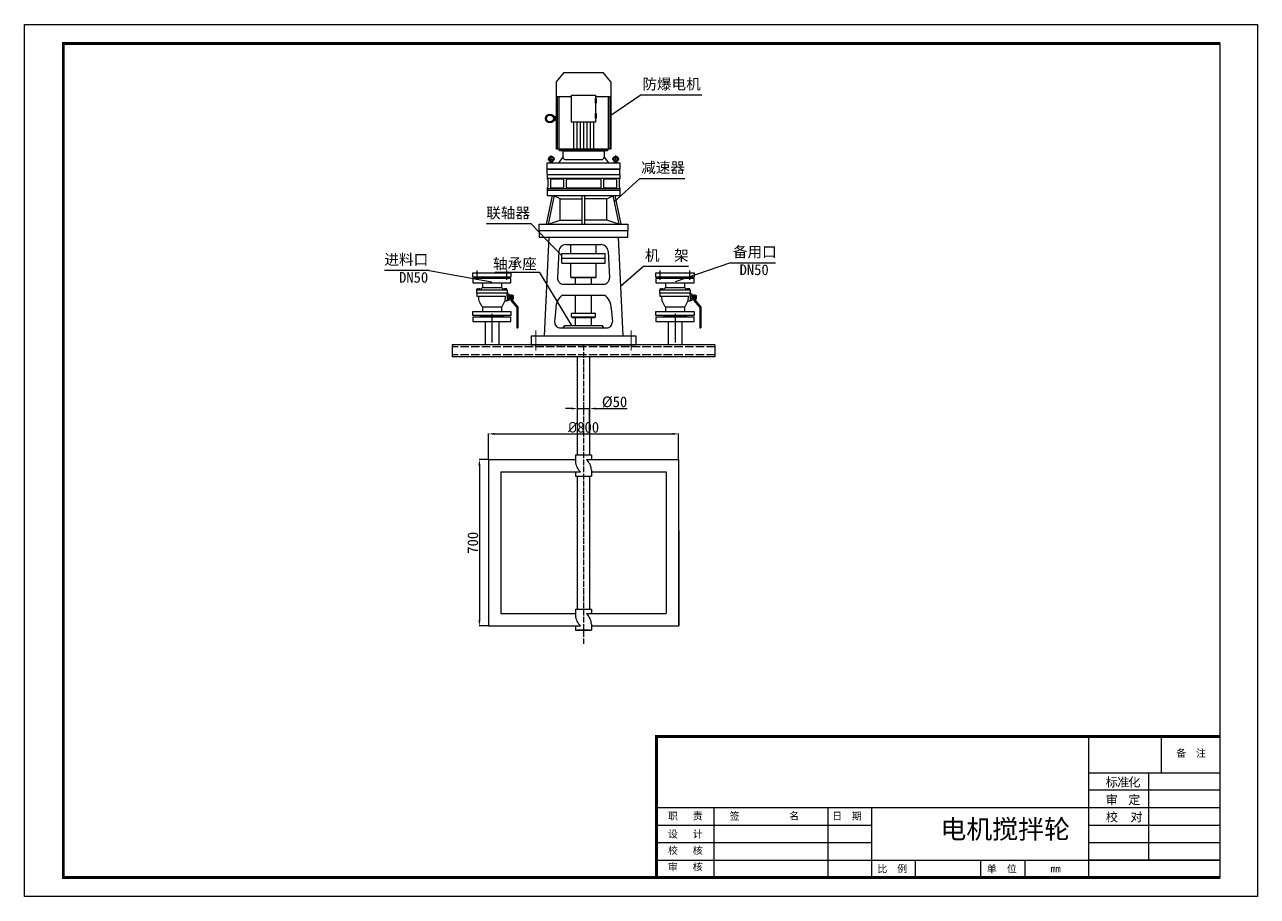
# Model space of a CAD drawing. Header units: millimetres. Extents: x 2128 to 23460, y -18769 to 2996.
# Drawn here: x 13113 to 18298, y -5116 to -1449 of the extents above; entities that cross this region are included whole.
import ezdxf

# ---------------------------------------------------------------- set-up
doc = ezdxf.new("R2010")
doc.units = ezdxf.units.MM
for name, pattern in [('ACAD_ISO02W100', [15, 12, -3]), ('ACAD_ISO04W100', [30, 24, -3, 0, -3]), ('ZXX-L', [3.28, 2.5, -0.3, 0.18, -0.3])]:
    doc.linetypes.add(name, pattern=pattern)
doc.layers.add('E 长中心线', color=3, linetype='ZXX-L', lineweight=18)
doc.layers.add('标注线', color=7, linetype='Continuous', lineweight=9)
for name, color, linetype in [('中心线', 1, 'ACAD_ISO04W100'), ('标注', 6, 'Continuous'), ('注释', 3, 'Continuous'), ('虚线', 7, 'ACAD_ISO02W100'), ('轴线', 1, 'ACAD_ISO04W100')]:
    doc.layers.add(name, color=color, linetype=linetype)
doc.styles.get("Standard").update_dxf_attribs({"font": ''})
doc.styles.add('STYLE1', font='')
doc.styles.get('Standard').set_extended_font_data('SimSun')
doc.styles.get('STYLE1').set_extended_font_data('FangSong_GB2312')
doc.dimstyles.new('ISO-25', dxfattribs={"dimtxt": 45, "dimasz": 25, "dimexe": 1.25, "dimexo": 0.625, "dimgap": 5, "dimtad": 1, "dimtxsty": 'Standard', "dimcen": 2.5, "dimadec": 0, "dimazin": 0, "dimtfac": 1, "dimtmove": 0, "dimatfit": 3, "dimfxl": 0, "dimarcsym": 0})

# ---------------------------------------------------------------- blocks, each defined once
blk = doc.blocks.new('*D32')
at = {"layer": 'Defpoints', "color": 0, "transparency": 16777216}
for p in [(15489, -3064.1), (15439, -3174.2), (15489, -3171.5)]:
    blk.add_point(p, dxfattribs=at)
at = {"layer": '标注', "color": 0, "lineweight": -2, "transparency": 16777216}
for p, q in [((15414, -3064.1), (15389, -3064.1)), ((15439, -3173.6), (15439, -3062.8)), ((15439, -3064.1), (15489, -3064.1)), ((15489, -3170.9), (15489, -3062.8)), ((15514, -3064.1), (15648, -3064.1))]:
    blk.add_line(p, q, dxfattribs=at)
at = {"layer": '标注', "color": 0, "transparency": 16777216}
for points in [[(15414, -3059.9), (15414, -3068.2), (15439, -3064.1)], [(15514, -3059.9), (15514, -3068.2), (15489, -3064.1)]]:
    blk.add_solid(points, dxfattribs=at)
at = {"layer": '标注', "color": 0, "transparency": 16777216, "insert": (15594.6, -3036.6), "char_height": 45, "attachment_point": 5}
blk.add_mtext('%%C50', dxfattribs=at)
blk = doc.blocks.new('110')
for p, q in [((1360484.2, 699181.6), (1360452.6, 699142.1)), ((1360682.1, 699142.1), (1360650.5, 699181.6)), ((1360452.6, 699142.1), (1360452.6, 698859.1)), ((1360682.1, 699142.1), (1360682.1, 698859.1)), ((1360452.6, 699081.1), (1360516.9, 699081.1)), ((1360456, 699081.1), (1360456, 698859.1)), ((1360464.2, 699081.1), (1360464.2, 698859.1)), ((1360617.7, 699081.1), (1360682.1, 699081.1)), ((1360670.5, 699081.1), (1360670.5, 698859.1)), ((1360678.7, 699081.1), (1360678.7, 698859.1)), ((1360448.3, 698979.3), (1360448.3, 698997)), ((1360525.1, 698972.8), (1360525.1, 698859.1)), ((1360539.2, 698972.8), (1360539.2, 698859.1)), ((1360553.3, 698972.8), (1360553.3, 698859.1)), ((1360567.3, 698972.8), (1360567.3, 698859.1)), ((1360581.4, 698972.8), (1360581.4, 698859.1)), ((1360595.5, 698972.8), (1360595.5, 698859.1)), ((1360609.5, 698972.8), (1360609.5, 698859.1)), ((1360682.1, 698859.1), (1360452.6, 698859.1)), ((1360480.8, 698825.7), (1360461.8, 698801.9)), ((1360480.8, 698852.1), (1360480.8, 698825.7)), ((1360653.7, 698852.1), (1360653.7, 698825.7)), ((1360653.7, 698825.7), (1360672.7, 698801.9))]:
    blk.add_line(p, q)
at = {"linetype": 'Continuous', "lineweight": -3}
for p, q in [((1360484.2, 699181.6), (1360650.5, 699181.6)), ((1360480.8, 698852.1), (1360653.7, 698852.1)), ((1360413.9, 698686.1), (1360720.6, 698686.1))]:
    blk.add_line(p, q, dxfattribs=at)
at = {"color": 0}
for p, q in [((1360417.2, 698817.8), (1360446.3, 698817.8)), ((1360427.4, 698801.9), (1360427.4, 698804.2)), ((1360427.4, 698803.6), (1360436.2, 698803.6)), ((1360427.4, 698801.9), (1360436.2, 698801.9)), ((1360431.8, 698801.9), (1360431.8, 698833.2)), ((1360436.2, 698801.9), (1360436.2, 698804.2)), ((1360491.4, 698815.1), (1360643.2, 698815.1)), ((1360717.4, 698817.8), (1360688.3, 698817.8)), ((1360698.4, 698801.9), (1360698.4, 698804.2)), ((1360707.2, 698803.6), (1360698.4, 698803.6)), ((1360707.2, 698801.9), (1360698.4, 698801.9)), ((1360702.8, 698801.9), (1360702.8, 698833.2)), ((1360707.2, 698801.9), (1360707.2, 698804.2)), ((1360413.9, 698752.6), (1360413.9, 698774.5)), ((1360413.9, 698774.5), (1360720.6, 698774.5)), ((1360413.9, 698752.6), (1360413.9, 698734.5)), ((1360413.9, 698752.6), (1360720.6, 698752.6)), ((1360720.6, 698752.6), (1360720.6, 698774.5)), ((1360720.6, 698752.6), (1360720.6, 698734.5)), ((1360413.9, 698737.6), (1360720.6, 698737.6)), ((1360413.9, 698734.5), (1360414.2, 698734.5)), ((1360417.5, 698731.2), (1360417.5, 698699.6)), ((1360428.5, 698732.3), (1360428.5, 698698.5)), ((1360430.7, 698734.5), (1360481, 698734.5)), ((1360483.2, 698732.3), (1360483.2, 698698.5)), ((1360494.2, 698732.3), (1360494.2, 698698.5)), ((1360496.4, 698734.5), (1360638.2, 698734.5)), ((1360640.4, 698732.3), (1360640.4, 698698.5)), ((1360651.3, 698732.3), (1360651.3, 698698.5)), ((1360653.5, 698734.5), (1360703.9, 698734.5)), ((1360706.1, 698732.3), (1360706.1, 698698.5)), ((1360717, 698731.2), (1360717, 698699.6)), ((1360720.3, 698734.5), (1360720.6, 698734.5)), ((1360434.9, 698664.2), (1360410.2, 698543.7)), ((1360413.9, 698696.4), (1360414.2, 698696.4)), ((1360413.9, 698696.4), (1360413.9, 698686.1)), ((1360413.9, 698693.8), (1360720.6, 698693.8)), ((1360413.9, 698686.1), (1360413.9, 698664.2)), ((1360413.9, 698686.1), (1360720.6, 698686.1)), ((1360413.9, 698664.2), (1360720.6, 698664.2)), ((1360443.8, 698664.2), (1360419.1, 698543.7)), ((1360430.7, 698696.4), (1360481, 698696.4)), ((1360468.7, 698649.7), (1360443.4, 698662.5)), ((1360468.7, 698560.9), (1360468.7, 698649.7)), ((1360468.7, 698649.7), (1360561.8, 698649.7)), ((1360496.4, 698696.4), (1360638.2, 698696.4)), ((1360561.8, 698543.7), (1360561.8, 698664.2)), ((1360572.8, 698543.7), (1360572.8, 698664.2)), ((1360665.9, 698649.7), (1360572.8, 698649.7)), ((1360653.5, 698696.4), (1360703.9, 698696.4)), ((1360665.9, 698649.7), (1360691.1, 698662.5)), ((1360665.9, 698560.9), (1360665.9, 698649.7)), ((1360690.8, 698664.2), (1360715.4, 698543.7)), ((1360699.7, 698664.2), (1360724.4, 698543.7)), ((1360720.3, 698696.4), (1360720.6, 698696.4)), ((1360720.6, 698696.4), (1360720.6, 698686.1)), ((1360720.6, 698686.1), (1360720.6, 698664.2)), ((1360419.1, 698543.7), (1360468.7, 698560.9)), ((1360468.7, 698560.9), (1360561.8, 698560.9)), ((1360665.9, 698560.9), (1360572.8, 698560.9)), ((1360715.4, 698543.7), (1360665.9, 698560.9)), ((1360421.4, 698488.9), (1360401.4, 698074.3)), ((1360492.9, 698457.6), (1360641.7, 698457.6)), ((1360513.4, 698420.1), (1360513.4, 698457.6)), ((1360621.2, 698420.1), (1360621.2, 698457.6)), ((1360713.2, 698488.9), (1360733.2, 698074.3)), ((1360463.8, 698429.8), (1360458.1, 698317.5)), ((1360476, 698420.1), (1360658.5, 698420.1)), ((1360476, 698400.2), (1360476, 698420.1)), ((1360476, 698380.3), (1360476, 698400.2)), ((1360476, 698400.2), (1360658.5, 698400.2)), ((1360658.5, 698400.2), (1360658.5, 698420.1)), ((1360658.5, 698380.3), (1360658.5, 698400.2)), ((1360670.7, 698429.8), (1360676.4, 698317.5)), ((1360476, 698380.3), (1360658.5, 698380.3)), ((1360513.4, 698321.3), (1360513.4, 698380.3)), ((1360513.4, 698321.3), (1360513.4, 698367.3)), ((1360621.2, 698321.3), (1360621.2, 698380.3)), ((1360621.2, 698321.3), (1360621.2, 698367.3)), ((1360483, 698291.5), (1360651.6, 698291.5)), ((1360513.4, 698321.3), (1360515, 698319.7)), ((1360513.4, 698321.3), (1360621.2, 698321.3)), ((1360515, 698319.7), (1360619.5, 698319.7)), ((1360515, 698319.7), (1360619.5, 698319.7)), ((1360533.3, 698291.5), (1360533.3, 698319.7)), ((1360601.3, 698291.5), (1360601.3, 698319.7)), ((1360621.2, 698321.3), (1360619.5, 698319.7)), ((1360479.9, 698245.5), (1360654.7, 698245.5)), ((1360533.3, 698170.1), (1360533.3, 698245.5)), ((1360601.3, 698170.1), (1360601.3, 698245.5)), ((1360450.8, 698189.7), (1360445.9, 698133.5)), ((1360683.7, 698189.7), (1360688.7, 698133.5)), ((1360517.5, 698167.6), (1360520, 698170.1)), ((1360517.5, 698153.5), (1360517.5, 698167.6)), ((1360617.1, 698167.6), (1360517.5, 698167.6)), ((1360517.5, 698153.5), (1360520, 698151)), ((1360517.5, 698153.5), (1360617.1, 698153.5)), ((1360520, 698170.1), (1360614.6, 698170.1)), ((1360520, 698151), (1360614.6, 698151)), ((1360533.3, 698117.7), (1360533.3, 698151)), ((1360601.3, 698117.7), (1360601.3, 698151)), ((1360617.1, 698167.6), (1360614.6, 698170.1)), ((1360617.1, 698153.5), (1360614.6, 698151)), ((1360617.1, 698153.5), (1360617.1, 698167.6)), ((1360470.7, 698107.6), (1360663.8, 698107.6)), ((1360481.6, 698107.6), (1360488.5, 698117.7)), ((1360488.5, 698117.7), (1360646.1, 698117.7)), ((1360653, 698107.6), (1360646.1, 698117.7)), ((1360347.3, 698074.3), (1360347.3, 698035.9)), ((1360347.3, 698074.3), (1360787.3, 698074.3)), ((1360347.3, 698035.9), (1360787.3, 698035.9)), ((1360787.3, 698074.3), (1360787.3, 698035.9))]:
    blk.add_line(p, q, dxfattribs=at)
for points in [[(1360516.9, 699086.1), (1360617.7, 699086.1), (1360617.7, 698972.8), (1360516.9, 698972.8)], [(1360617.7, 699072.5), (1360620.4, 699072.5), (1360620.4, 699052.5), (1360617.7, 699052.5)], [(1360617.7, 699009.4), (1360620.4, 699009.4), (1360620.4, 698989.4), (1360617.7, 698989.4)], [(1360444.8, 698997), (1360451.8, 698997), (1360451.8, 698979.3), (1360444.8, 698979.3)], [(1360466.6, 698859.1), (1360668, 698859.1), (1360668, 698852.1), (1360466.6, 698852.1)], [(1360413.9, 698801.9), (1360720.6, 698801.9), (1360720.6, 698774.5), (1360413.9, 698774.5)]]:
    blk.add_lwpolyline(points, close=True)
at = {"linetype": 'Continuous', "lineweight": -3}
for points in [[(1360381.4, 698543.7), (1360753.1, 698543.7), (1360753.1, 698516.3), (1360381.4, 698516.3)], [(1360381.4, 698488.9), (1360753.1, 698488.9), (1360753.1, 698516.3), (1360381.4, 698516.3)]]:
    blk.add_lwpolyline(points, close=True, dxfattribs=at)
for radius in [18.4, 14.5]:
    blk.add_circle((1360426.3, 698988.2), radius)
at = {"color": 0}
for centre, radius in [((1360431.8, 698817.8), 11.8), ((1360431.8, 698817.8), 9.12), ((1360702.8, 698817.8), 11.8), ((1360702.8, 698817.8), 9.12)]:
    blk.add_circle(centre, radius, dxfattribs=at)
for centre, radius, start, end in [((1360423, 698804.2), 4.38, 0, 57.2084), ((1360440.5, 698804.2), 4.38, 122.7916, 180), ((1360491.4, 698825.7), 10.5, 180, 270), ((1360643.2, 698825.7), 10.5, 270, 0), ((1360694, 698804.2), 4.38, 0, 57.2084), ((1360711.5, 698804.2), 4.38, 122.7916, 180), ((1360414.2, 698731.2), 3.29, 0, 90), ((1360414.2, 698699.6), 3.29, 270, 0), ((1360430.7, 698732.3), 2.19, 90, 180), ((1360430.7, 698698.5), 2.19, 180, 270), ((1360481, 698732.3), 2.19, 0, 90), ((1360481, 698698.5), 2.19, 270, 0), ((1360496.4, 698732.3), 2.19, 90, 180), ((1360496.4, 698698.5), 2.19, 180, 270), ((1360638.2, 698732.3), 2.19, 0, 90), ((1360638.2, 698698.5), 2.19, 270, 0), ((1360653.5, 698732.3), 2.19, 90, 180), ((1360653.5, 698698.5), 2.19, 180, 270), ((1360703.9, 698732.3), 2.19, 0, 90), ((1360703.9, 698698.5), 2.19, 270, 0), ((1360720.3, 698731.2), 3.29, 90, 180), ((1360720.3, 698699.6), 3.29, 180, 270), ((1360492.9, 698428.6), 29, 90, 177.553), ((1360641.7, 698428.6), 29, 2.447, 90), ((1360483, 698316.4), 24.9, 177.553, 270), ((1360651.6, 698316.4), 24.9, 270, 2.447), ((1360516, 698191.2), 65.2, 123.6957, 181.3187), ((1360618.5, 698191.2), 65.2, 358.6813, 56.3043), ((1360470.7, 698132.5), 24.9, 177.553, 270), ((1360663.8, 698132.5), 24.9, 270, 2.447)]:
    blk.add_arc(centre, radius, start, end, dxfattribs=at)
at = {"layer": 'E 长中心线', "color": 1, "ltscale": 50}
for p, q in [((1360367.3, 698012.5), (1360367.3, 698097.2)), ((1360767.3, 698012.5), (1360767.3, 698097.2))]:
    blk.add_line(p, q, dxfattribs=at)
blk = doc.blocks.new('*D35')
at = {"layer": 'Defpoints', "color": 0, "transparency": 16777216}
for p in [(15064.3, -3278.5), (15026.2, -3978.5), (15064.3, -3978.5)]:
    blk.add_point(p, dxfattribs=at)
at = {"layer": '标注', "color": 0, "lineweight": -2, "transparency": 16777216}
for p, q in [((15063.7, -3278.5), (15025, -3278.5)), ((15026.2, -3303.5), (15026.2, -3953.5)), ((15063.7, -3978.5), (15025, -3978.5))]:
    blk.add_line(p, q, dxfattribs=at)
at = {"layer": '标注', "color": 0, "transparency": 16777216}
for points in [[(15022, -3303.5), (15030.4, -3303.5), (15026.2, -3278.5)], [(15022, -3953.5), (15030.4, -3953.5), (15026.2, -3978.5)]]:
    blk.add_solid(points, dxfattribs=at)
at = {"layer": '标注', "color": 0, "transparency": 16777216, "insert": (14998.7, -3628.5), "char_height": 45, "attachment_point": 5, "rotation": 90}
blk.add_mtext('700', dxfattribs=at)
blk = doc.blocks.new('*D36')
at = {"layer": 'Defpoints', "color": 0, "transparency": 16777216}
for p in [(15864.3, -3170.6), (15064.3, -3278.5), (15864.3, -3278.5)]:
    blk.add_point(p, dxfattribs=at)
at = {"layer": '标注', "color": 0, "lineweight": -2, "transparency": 16777216}
for p, q in [((15064.3, -3277.8), (15064.3, -3169.4)), ((15089.3, -3170.6), (15839.3, -3170.6)), ((15864.3, -3277.8), (15864.3, -3169.4))]:
    blk.add_line(p, q, dxfattribs=at)
at = {"layer": '标注', "color": 0, "transparency": 16777216}
for points in [[(15089.3, -3166.4), (15089.3, -3174.8), (15064.3, -3170.6)], [(15839.3, -3166.4), (15839.3, -3174.8), (15864.3, -3170.6)]]:
    blk.add_solid(points, dxfattribs=at)
at = {"layer": '标注', "color": 0, "transparency": 16777216, "insert": (15464.3, -3143.1), "char_height": 45, "attachment_point": 5}
blk.add_mtext('{\\fISOCPEUR|b0|i0|c0|p34;%%C}800', dxfattribs=at)

msp = doc.modelspace()

# ---------------------------------------------------------------- linework, layer by layer
for p, q in [((18142.247, -5036.8), (18142.247, -1528.133)), ((14999.044, -2492.82), (15159.044, -2492.82)), ((14999.044, -2510.82), (14999.044, -2492.82)), ((15159.044, -2510.82), (14999.044, -2510.82)), ((15159.044, -2516.82), (14999.044, -2516.82)), ((14999.044, -2516.82), (14999.044, -2534.82)), ((14999.044, -2534.82), (15159.044, -2534.82)), ((15016.544, -2492.82), (15016.544, -2492.82)), ((15016.544, -2534.82), (15016.544, -2534.82)), ((15039.57, -2534.82), (15039.57, -2554.297)), ((15118.518, -2534.82), (15118.518, -2554.297)), ((15159.044, -2492.82), (15159.044, -2510.82)), ((15159.044, -2534.82), (15159.044, -2516.82)), ((15768.924, -2492.82), (15928.924, -2492.82)), ((15768.924, -2510.82), (15768.924, -2492.82)), ((15928.924, -2510.82), (15768.924, -2510.82)), ((15928.924, -2516.82), (15768.924, -2516.82)), ((15768.924, -2516.82), (15768.924, -2534.82)), ((15768.924, -2534.82), (15928.924, -2534.82)), ((15786.424, -2492.82), (15786.424, -2492.82)), ((15786.424, -2534.82), (15786.424, -2534.82)), ((15809.451, -2534.82), (15809.451, -2554.297)), ((15888.398, -2534.82), (15888.398, -2554.297)), ((15928.924, -2492.82), (15928.924, -2510.82)), ((15928.924, -2534.82), (15928.924, -2516.82)), ((15019.574, -2561.181), (15019.574, -2563.623)), ((15026.476, -2561.181), (15026.476, -2563.623)), ((15039.57, -2554.297), (15118.518, -2554.297)), ((15131.611, -2561.181), (15131.611, -2563.623)), ((15138.513, -2561.181), (15138.513, -2563.623)), ((15143.122, -2581.47), (15149.438, -2581.47)), ((15143.122, -2589.81), (15149.438, -2589.81)), ((15143.122, -2591.827), (15143.122, -2611.333)), ((15149.438, -2581.47), (15149.438, -2609.09)), ((15149.438, -2587.534), (15155.686, -2587.534)), ((15155.686, -2587.534), (15155.686, -2603.025)), ((15155.686, -2590.686), (15158.757, -2590.686)), ((15158.757, -2585.282), (15158.757, -2610.073)), ((15158.757, -2585.282), (15163.757, -2585.282)), ((15163.757, -2585.282), (15163.757, -2608.264)), ((15163.757, -2588.694), (15170.081, -2588.694)), ((15170.081, -2601.866), (15170.081, -2588.694)), ((15789.455, -2561.181), (15789.455, -2563.623)), ((15796.357, -2561.181), (15796.357, -2563.623)), ((15809.451, -2554.297), (15888.398, -2554.297)), ((15901.492, -2561.181), (15901.492, -2563.623)), ((15908.394, -2561.181), (15908.394, -2563.623)), ((15913.003, -2581.47), (15919.318, -2581.47)), ((15913.003, -2589.81), (15919.318, -2589.81)), ((15913.003, -2591.827), (15913.003, -2611.333)), ((15919.318, -2581.47), (15919.318, -2609.09)), ((15919.318, -2587.534), (15925.567, -2587.534)), ((15925.567, -2587.534), (15925.567, -2603.025)), ((15925.567, -2590.686), (15928.637, -2590.686)), ((15928.637, -2585.282), (15928.637, -2610.073)), ((15928.637, -2585.282), (15933.637, -2585.282)), ((15933.637, -2585.282), (15933.637, -2608.264)), ((15933.637, -2588.694), (15939.962, -2588.694)), ((15939.962, -2601.866), (15939.962, -2588.694)), ((15039.57, -2635.897), (15039.57, -2655.286)), ((15039.57, -2635.897), (15118.518, -2635.897)), ((15118.518, -2635.685), (15118.518, -2655.286)), ((15133.443, -2611.333), (15143.122, -2611.333)), ((15143.122, -2600.75), (15149.438, -2600.75)), ((15149.438, -2609.09), (15143.122, -2609.09)), ((15149.438, -2603.025), (15155.686, -2603.025)), ((15155.686, -2599.873), (15158.757, -2599.873)), ((15158.757, -2610.073), (15182.926, -2639.094)), ((15163.757, -2601.866), (15170.081, -2601.866)), ((15163.757, -2608.264), (15187.695, -2637.007)), ((15182.926, -2639.094), (15182.926, -2724.156)), ((15187.926, -2637.647), (15187.926, -2724.156)), ((15809.451, -2635.897), (15809.451, -2655.286)), ((15809.451, -2635.897), (15888.398, -2635.897)), ((15888.398, -2635.685), (15888.398, -2655.286)), ((15903.323, -2611.333), (15913.003, -2611.333)), ((15913.003, -2600.75), (15919.318, -2600.75)), ((15919.318, -2609.09), (15913.003, -2609.09)), ((15919.318, -2603.025), (15925.567, -2603.025)), ((15925.567, -2599.873), (15928.637, -2599.873)), ((15928.637, -2610.073), (15952.807, -2639.094)), ((15933.637, -2601.866), (15939.962, -2601.866)), ((15933.637, -2608.264), (15957.575, -2637.007)), ((15952.807, -2639.094), (15952.807, -2724.156)), ((15957.807, -2637.647), (15957.807, -2724.156)), ((14999.044, -2655.286), (15159.044, -2655.286)), ((14999.044, -2673.286), (14999.044, -2655.286)), ((15159.044, -2673.286), (14999.044, -2673.286)), ((15159.044, -2679.286), (14999.044, -2679.286)), ((14999.044, -2679.286), (14999.044, -2697.286)), ((15016.544, -2655.286), (15016.544, -2655.286)), ((15159.044, -2655.286), (15159.044, -2673.286)), ((15159.044, -2697.286), (15159.044, -2679.286)), ((15768.924, -2655.286), (15928.924, -2655.286)), ((15768.924, -2673.286), (15768.924, -2655.286)), ((15928.924, -2673.286), (15768.924, -2673.286)), ((15928.924, -2679.286), (15768.924, -2679.286)), ((15768.924, -2679.286), (15768.924, -2697.286)), ((15786.424, -2655.286), (15786.424, -2655.286)), ((15928.924, -2655.286), (15928.924, -2673.286)), ((15928.924, -2697.286), (15928.924, -2679.286)), ((14999.044, -2697.286), (15159.044, -2697.286)), ((15016.544, -2697.286), (15016.544, -2697.286)), ((15050.544, -2697.286), (15050.544, -2796.355)), ((15107.544, -2697.286), (15107.544, -2796.355)), ((15182.926, -2724.156), (15187.926, -2724.156)), ((15768.924, -2697.286), (15928.924, -2697.286)), ((15786.424, -2697.286), (15786.424, -2697.286)), ((15820.424, -2697.286), (15820.424, -2796.355)), ((15877.424, -2697.286), (15877.424, -2796.355)), ((15952.807, -2724.156), (15957.807, -2724.156)), ((16016.984, -2796.355), (14910.984, -2796.355)), ((14910.984, -2796.355), (14910.984, -2846.355)), ((15463.984, -2796.355), (15488.984, -2796.355)), ((16016.984, -2796.355), (16016.984, -2846.355)), ((16016.984, -2846.355), (14910.984, -2846.355)), ((15438.984, -3260.592), (15438.984, -2846.355)), ((15488.984, -2846.355), (15488.984, -3260.592)), ((15430.329, -3260.592), (15430.329, -3286.25)), ((15497.64, -3260.592), (15430.329, -3260.592)), ((15497.64, -3260.592), (15497.64, -3278.473)), ((15064.338, -3278.473), (15064.338, -3978.473)), ((15064.338, -3278.473), (15430.329, -3278.473)), ((15476.574, -3278.473), (15864.338, -3278.473)), ((15864.338, -3978.473), (15864.338, -3278.473)), ((15116.441, -3330.577), (15116.441, -3926.37)), ((15116.441, -3330.577), (15451.395, -3330.577)), ((15430.329, -3330.577), (15430.329, -3348.458)), ((15430.329, -3348.458), (15497.64, -3348.458)), ((15438.984, -3908.488), (15438.984, -3348.458)), ((15488.984, -3348.458), (15488.984, -3908.488)), ((15497.64, -3322.8), (15497.64, -3348.458)), ((15497.64, -3330.577), (15812.234, -3330.577)), ((15812.234, -3330.577), (15812.234, -3926.37)), ((15864.338, -3577.351), (15864.338, -3978.473)), ((15116.441, -3926.37), (15430.329, -3926.37)), ((15430.329, -3908.488), (15430.329, -3934.146)), ((15497.64, -3908.488), (15430.329, -3908.488)), ((15476.574, -3926.37), (15812.234, -3926.37)), ((15497.64, -3908.488), (15497.64, -3926.37)), ((15064.338, -3978.473), (15451.395, -3978.473)), ((15430.329, -3978.473), (15430.329, -3996.355)), ((15497.64, -3970.697), (15497.64, -3996.355)), ((15497.64, -3978.473), (15864.338, -3978.473)), ((15430.329, -3996.355), (15497.64, -3996.355)), ((15488.984, -3996.355), (15438.984, -3996.355)), ((17590.164, -4595.445), (18142.247, -4595.445))]:
    msp.add_line(p, q)
at = {"color": 0}
msp.add_line((15323.984, -2796.355), (15603.984, -2796.355), dxfattribs=at)
at = {"linetype": 'Continuous', "lineweight": -3}
for p, q in [((15764.939, -4443.425), (18142.247, -4443.425)), ((15765.296, -4443.425), (18142.247, -4443.425)), ((15765.296, -4443.425), (18142.603, -4443.425)), ((17590.164, -5036.8), (17590.164, -4443.427)), ((17894.799, -4595.445), (17894.799, -4443.425)), ((17841.638, -4963.241), (17841.638, -4595.445)), ((18142.247, -4669.004), (17590.164, -4669.004)), ((15777.469, -4742.563), (18142.247, -4742.563)), ((16013.692, -5036.8), (16013.692, -4742.563)), ((16492.928, -5036.8), (16492.928, -4742.563)), ((16676.826, -5036.8), (16676.826, -4742.563)), ((15777.469, -4816.123), (16676.826, -4816.123)), ((17590.164, -4816.123), (18142.247, -4816.123)), ((15777.308, -4889.682), (16676.826, -4889.682)), ((17590.164, -4889.682), (18142.247, -4889.682)), ((15777.308, -4963.241), (16676.826, -4963.241)), ((16676.826, -4963.241), (18142.247, -4963.241)), ((16859.301, -4962.29), (16859.301, -5036.8)), ((17133.495, -4962.29), (17133.495, -5036.8)), ((17320.538, -4962.29), (17320.538, -5036.8)), ((18142.247, -4963.241), (17590.164, -4963.241)), ((15777.283, -5036.8), (18142.247, -5036.8))]:
    msp.add_line(p, q, dxfattribs=at)
at = {"lineweight": -3}
msp.add_lwpolyline([(13113.315, -1449.336), (18298.454, -1449.336), (18298.454, -5115.596), (13113.315, -5115.596)], close=True, dxfattribs=at)
at = {"linetype": 'Continuous', "lineweight": -3, "const_width": 12.26}
for points in [[(18142.247, -1528.133), (13275.857, -1528.133), (13275.857, -5036.8)], [(18142.247, -5036.8), (13275.857, -5036.8), (13275.857, -1528.133)], [(15765.296, -4443.435), (18142.247, -4443.425)], [(15771.335, -4443.435), (15771.335, -5036.8)]]:
    msp.add_lwpolyline(points, dxfattribs=at)
for points in [[(15029.044, -2510.82), (15029.044, -2513.82), (15129.044, -2513.82), (15129.044, -2510.82)], [(15029.044, -2516.82), (15029.044, -2513.82), (15129.044, -2513.82), (15129.044, -2516.82)], [(15798.924, -2510.82), (15798.924, -2513.82), (15898.924, -2513.82), (15898.924, -2510.82)], [(15798.924, -2516.82), (15798.924, -2513.82), (15898.924, -2513.82), (15898.924, -2516.82)], [(15143.122, -2591.827), (15143.122, -2578.225), (15014.965, -2578.225), (15014.965, -2591.827), (15135.72, -2591.827)], [(15913.003, -2591.827), (15913.003, -2578.225), (15784.846, -2578.225), (15784.846, -2591.827), (15905.6, -2591.827)], [(15029.044, -2673.286), (15029.044, -2676.286), (15129.044, -2676.286), (15129.044, -2673.286)], [(15029.044, -2679.286), (15029.044, -2676.286), (15129.044, -2676.286), (15129.044, -2679.286)], [(15798.924, -2673.286), (15798.924, -2676.286), (15898.924, -2676.286), (15898.924, -2673.286)], [(15798.924, -2679.286), (15798.924, -2676.286), (15898.924, -2676.286), (15898.924, -2679.286)]]:
    msp.add_lwpolyline(points)
for points in [[(15014.965, -2564.623), (15143.122, -2564.623), (15143.122, -2578.225), (15014.965, -2578.225)], [(15016.98, -2560.181), (15029.07, -2560.181), (15030.07, -2561.181), (15030.07, -2563.623), (15029.07, -2564.623), (15016.98, -2564.623), (15015.98, -2563.623), (15015.98, -2561.181)], [(15141.107, -2560.181), (15129.017, -2560.181), (15128.017, -2561.181), (15128.017, -2563.623), (15129.017, -2564.623), (15141.107, -2564.623), (15142.107, -2563.623), (15142.107, -2561.181)], [(15784.846, -2564.623), (15913.003, -2564.623), (15913.003, -2578.225), (15784.846, -2578.225)], [(15786.861, -2560.181), (15798.951, -2560.181), (15799.951, -2561.181), (15799.951, -2563.623), (15798.951, -2564.623), (15786.861, -2564.623), (15785.861, -2563.623), (15785.861, -2561.181)], [(15910.988, -2560.181), (15898.898, -2560.181), (15897.898, -2561.181), (15897.898, -2563.623), (15898.898, -2564.623), (15910.988, -2564.623), (15911.988, -2563.623), (15911.988, -2561.181)]]:
    msp.add_lwpolyline(points, close=True)
for centre, radius, start, end in [((15018.574, -2561.181), 1, 0, 90), ((15018.574, -2563.623), 1, 270, 0), ((15020.574, -2561.181), 1, 90, 180), ((15020.574, -2563.623), 1, 180, 270), ((15079.044, -2595.097), 56.77, 176.697973, 225.946366), ((15025.476, -2561.181), 1, 0, 90), ((15025.476, -2563.623), 1, 270, 0), ((15027.476, -2561.181), 1, 90, 180), ((15027.476, -2563.623), 1, 180, 270), ((15079.044, -2595.097), 56.77, 134.053634, 147.533436), ((15079.044, -2595.097), 56.77, 32.466564, 45.946366), ((15079.044, -2595.097), 56.77, 314.053634, 3.302027), ((15130.611, -2561.181), 1, 360, 90), ((15130.611, -2563.623), 1, 270, 360), ((15132.611, -2561.181), 1, 90, 180), ((15132.611, -2563.623), 1, 180, 270), ((15137.513, -2561.181), 1, 360, 90), ((15137.513, -2563.623), 1, 270, 360), ((15139.513, -2561.181), 1, 90, 180), ((15139.513, -2563.623), 1, 180, 270), ((15788.455, -2561.181), 1, 0, 90), ((15788.455, -2563.623), 1, 270, 0), ((15790.455, -2561.181), 1, 90, 180), ((15790.455, -2563.623), 1, 180, 270), ((15848.924, -2595.097), 56.77, 176.697973, 225.946366), ((15795.357, -2561.181), 1, 0, 90), ((15795.357, -2563.623), 1, 270, 0), ((15797.357, -2561.181), 1, 90, 180), ((15797.357, -2563.623), 1, 180, 270), ((15848.924, -2595.097), 56.77, 134.053634, 147.533436), ((15848.924, -2595.097), 56.77, 32.466564, 45.946366), ((15848.924, -2595.097), 56.77, 314.053634, 3.302027), ((15900.492, -2561.181), 1, 360, 90), ((15900.492, -2563.623), 1, 270, 360), ((15902.492, -2561.181), 1, 90, 180), ((15902.492, -2563.623), 1, 180, 270), ((15907.394, -2561.181), 1, 360, 90), ((15907.394, -2563.623), 1, 270, 360), ((15909.394, -2561.181), 1, 90, 180), ((15909.394, -2563.623), 1, 180, 270), ((15186.926, -2637.647), 1, 0, 39.788581), ((15956.807, -2637.647), 1, 0, 39.788581), ((15495.68, -3282.361), 65.467, 183.404911, 227.432491), ((15432.288, -3326.689), 65.467, 3.404911, 47.432491), ((15495.68, -3930.258), 65.467, 183.404911, 227.432491), ((15432.288, -3974.585), 65.467, 3.404911, 47.432491)]:
    msp.add_arc(centre, radius, start, end)
at = {"layer": '中心线', "ltscale": 5}
for p, q in [((15079.044, -2666.074), (15079.044, -2796.355)), ((15848.924, -2666.074), (15848.924, -2796.355))]:
    msp.add_line(p, q, dxfattribs=at)
at = {"layer": '中心线'}
msp.add_line((15463.984, -2796.355), (15463.984, -4053.555), dxfattribs=at)
at = {"layer": '注释'}
for p, q in [((15706.686, -1744.951), (15578.765, -1831.616)), ((15706.686, -1744.951), (15961.106, -1744.951)), ((15701.601, -2096.296), (15592.89, -2194.519)), ((15701.601, -2096.296), (15890.003, -2096.296)), ((15243.994, -2286.887), (15055.592, -2286.887)), ((15243.994, -2286.887), (15372.726, -2422.063)), ((14815.505, -2482.962), (14627.103, -2482.962)), ((14815.505, -2482.962), (15079.044, -2531.471)), ((15717.571, -2465.584), (15619.892, -2550.617)), ((15717.571, -2465.584), (15905.973, -2465.584)), ((16082.805, -2450.814), (15848.924, -2531.471)), ((16082.805, -2450.814), (16271.208, -2450.814)), ((15279.113, -2491.888), (15090.711, -2491.888)), ((15279.113, -2491.888), (15414.207, -2714.534))]:
    msp.add_line(p, q, dxfattribs=at)
at = {"layer": '虚线', "color": 2, "ltscale": 3}
for p, q in [((16016.984, -2804.355), (14910.984, -2804.355)), ((16016.984, -2838.355), (14910.984, -2838.355))]:
    msp.add_line(p, q, dxfattribs=at)
at = {"layer": '轴线', "ltscale": 5}
for p, q in [((15016.544, -2523.101), (15016.544, -2483.626)), ((15141.544, -2523.101), (15141.544, -2483.626)), ((15786.424, -2523.101), (15786.424, -2483.626)), ((15911.424, -2523.101), (15911.424, -2483.626))]:
    msp.add_line(p, q, dxfattribs=at)

# ---------------------------------------------------------------- block references
at = {"linetype": 'Continuous', "lineweight": -3}
msp.add_blockref('110', (-1345103.295, -700832.217), dxfattribs=at)

# ---------------------------------------------------------------- texts
at = {"linetype": 'Continuous', "lineweight": -3, "char_height": 30.64964, "attachment_point": 1}
for s, insert, width in [('{\\fSimSun|b0|i0|c134|p54;备  注}', (17957.443, -4498.237), 410.52998), ('{\\fSimSun|b0|i0|c134|p54;职   责}', (15819.169, -4762.31), 283.58211), ('{\\fSimSun|b0|i0|c134|p54;签          名}', (16078.746, -4762.31), 356.97555), ('{\\fSimSun|b0|i0|c134|p54;日  期}', (16509.712, -4762.31), 283.58211), ('{\\fSimSun|b0|i0|c134|p54;设   计   }', (15819.169, -4838.313), 283.58211), ('{\\fSimSun|b0|i0|c134|p54;校   核   }', (15819.169, -4907.315), 283.58211), ('{\\fSimSun|b0|i0|c134|p54;审   核   }', (15819.169, -4976.066), 283.58211), ('{\\fSimSun|b0|i0|c134|p54;比  例}', (16700.229, -4984.303), 283.58211), ('{\\fSimSun|b0|i0|c134|p54;单  位}', (17160.981, -4984.303), 283.58211), ('{\\fSimSun|b0|i0|c134|p2;mm}', (17429.206, -4983.563), 283.58211)]:
    msp.add_mtext(s, dxfattribs=dict(at, insert=insert, width=width))
at = {"layer": '标注', "insert": (16965.035, -4792.915), "char_height": 80, "attachment_point": 1}
msp.add_mtext_dynamic_manual_height_columns('{\\C0;电机搅拌轮}', width=913.33857, gutter_width=12.5, heights=[0], dxfattribs=at)
at = {"layer": '标注线', "color": 7, "ltscale": 0.13, "attachment_point": 1, "style": 'STYLE1'}
for s, insert, char_height, width in [('标', (17660.325, -4616.371), 37.736, 47.23771), ('准', (17708.841, -4616.371), 37.736, 47.23771), ('化', (17755.247, -4616.371), 37.736, 47.23771), ('审', (17660.325, -4690.596), 37.736, 47.23771), ('定', (17755.247, -4690.596), 37.736, 47.23771), ('校  对', (17661.352, -4762.948), 37.7359, 190.2792)]:
    msp.add_mtext(s, dxfattribs=dict(at, insert=insert, char_height=char_height, width=width))
at = {"layer": '注释', "char_height": 45}
for s, width, insert, attachment_point in [('防爆电机', 451.97245, (15711.562, -1676.589), 1), ('减速器', 451.97245, (15706.476, -2027.934), 1), ('联轴器', 451.97245, (15239.118, -2218.525), 3), ('\\pi4.9036;备用口\\P\\pi32.904;DN50', 188.80723, (16087.681, -2382.452), 1), ('进料口\\PDN50', 188.80723, (14810.63, -2414.6), 3), ('轴承座', 451.97245, (15267.396, -2432.388), 3), ('机  架', 451.97245, (15722.446, -2397.222), 1)]:
    msp.add_mtext_dynamic_manual_height_columns(s, width=width, gutter_width=12.5, heights=[0], dxfattribs=dict(at, insert=insert, attachment_point=attachment_point))

# ---------------------------------------------------------------- dimensions: what is measured, and where the dimension line sits
at = {"layer": '标注'}
for base, p1, p2, text, picture, middle in [((15488.984, -3064.059), (15438.984, -3174.243), (15488.984, -3171.489), '%%C<>', '*D32', (15594.609, -3064.059)), ((15864.338, -3170.602), (15064.338, -3278.473), (15864.338, -3278.473), '{\\fISOCPEUR|b0|i0|c0|p34;%%C}<>', '*D36', (15464.338, -3170.602))]:
    dim = msp.add_linear_dim(base=base, p1=p1, p2=p2, text=text, dimstyle='ISO-25', dxfattribs=at)
    dim.commit()
    dim.dimension.update_dxf_attribs({"geometry": picture, "text_midpoint": middle, "dimtype": 160})
dim = msp.add_linear_dim(base=(15026.201, -3978.473), p1=(15064.338, -3278.473), p2=(15064.338, -3978.473), angle=90, dimstyle='ISO-25', dxfattribs=at)
dim.commit()
dim.dimension.update_dxf_attribs({"geometry": '*D35', "text_midpoint": (14998.701, -3628.473)})

doc.saveas('drawing.dxf')
